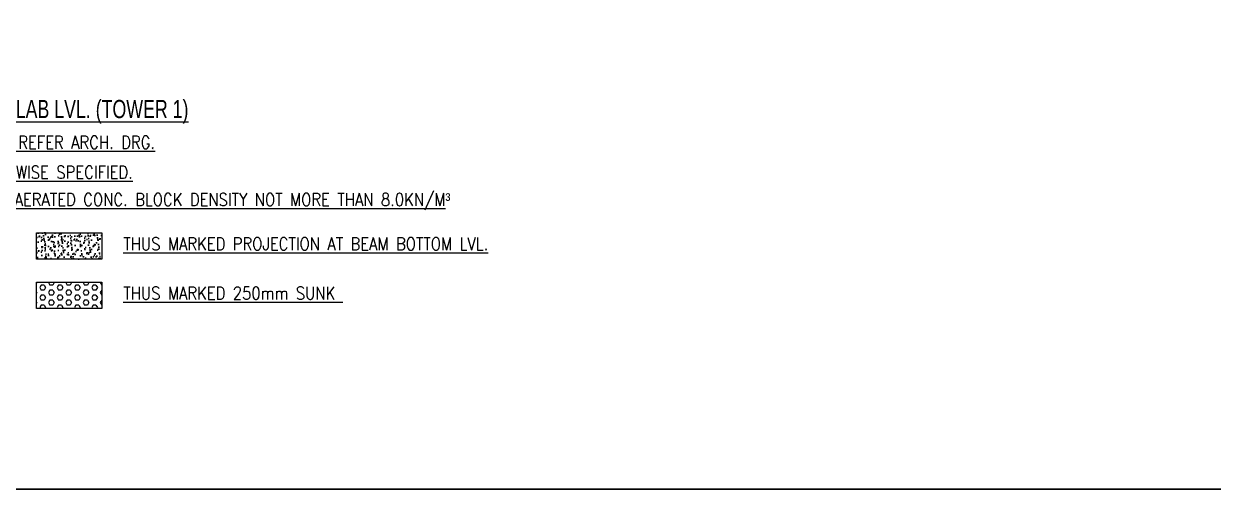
# Model space of a CAD drawing. Header units: millimetres. Extents: x 1078357 to 2594950, y -4969473 to -4636555.
# Drawn here: x 1487949 to 1514137, y -4682180 to -4671932 of the extents above; entities that cross this region are included whole.
import ezdxf

# ---------------------------------------------------------------- set-up
doc = ezdxf.new("R2010")
doc.units = ezdxf.units.MM
doc.layers.add('Boundary', color=40, linetype='Continuous', lineweight=30)
doc.layers.add('HATCH', color=8, linetype='Continuous', lineweight=30)
for name, color, linetype in [('S TEXT', 7, 'Continuous'), ('S-LEGEND', 7, 'Continuous'), ('SLAB FOLD', 8, 'Continuous')]:
    doc.layers.add(name, color=color, linetype=linetype)
doc.styles.add('ROMANS', font='romans.shx', dxfattribs={"width": 0.85})
doc.styles.add('SANSSERIF', font='sas_____.pfb')

msp = doc.modelspace()

# ---------------------------------------------------------------- hatches: boundary and pattern name
at = {"layer": 'HATCH'}
h = msp.add_hatch(dxfattribs=at)
h.set_pattern_fill('AR-SAND', color=8, scale=3, angle=90)
h.set_pattern_definition([(127.5, (741796.71, -39738.45), (-146.8239712, -4.800094), [0, -115.824, 0, -129.54, 0, -123.825]), (97.5, (741796.71, -39738.45), (-215.04753, 134.856985), [0, -62.484, 0, -104.394, 0, -40.005]), (57.5, (741796.71, -39832.17), (-0.4311554, 237.297711), [0, -38.1, 0, -137.16, 0, -179.07]), (47.5, (741796.71, -39832.17), (-66.878797, 229.066936), [0, -19.05, 0, -89.916, 0, -102.87])])
h.paths.add_polyline_path([(1488230.5, -4676536.8), (1489666, -4676536.8), (1489666, -4677118.2), (1488230.5, -4677118.2)])
at = {"layer": 'SLAB FOLD', "ltscale": 1000}
h = msp.add_hatch(dxfattribs=at)
h.set_pattern_fill('HEX', color=8, scale=20, angle=180)
h.set_pattern_definition([(180, (1440771.15, -4432859.87), (-1e-14, -109.985226), [63.5, -127]), (300, (1440771.15, -4432859.87), (95.25, 54.992613), [63.5, -127]), (240, (1440707.65, -4432859.87), (95.25, -54.992613), [63.5, -127])])
h.paths.add_polyline_path([(1488230.5, -4677622.8), (1489666, -4677622.8), (1489666, -4678204.2), (1488230.5, -4678204.2)])

# ---------------------------------------------------------------- linework, layer by layer
at = {"layer": 'Boundary', "ltscale": 700, "elevation": 0}
msp.add_lwpolyline([(1460145.6, -4636994.1), (1565500.1, -4636994.1), (1565500.1, -4682180.2), (1460145.6, -4682180.2)], close=True, dxfattribs=at)
at = {"layer": 'S-LEGEND', "color": 1, "linetype": 'Continuous', "elevation": 0.2}
for points in [[(1488230.5, -4676536.8), (1489666, -4676536.8), (1489666, -4677118.2), (1488230.5, -4677118.2)], [(1488230.5, -4677622.8), (1489666, -4677622.8), (1489666, -4678204.2), (1488230.5, -4678204.2)]]:
    msp.add_lwpolyline(points, close=True, dxfattribs=at)

# ---------------------------------------------------------------- texts
at = {"layer": 'S TEXT', "color": 1, "extrusion": (-1.33677e-08, 3.74197e-09, 1), "style": 'SANSSERIF', "width": 0.7}
msp.add_text('%%USTRUCTURAL LAYOUT 4TH FLOOR ROOF SLAB LVL. (TOWER 1)', height=400, dxfattribs=at).set_placement((1479557.6, -4674008.6, 0.2))
at = {"layer": 'S-LEGEND', "color": 0, "linetype": 'Continuous', "style": 'ROMANS', "width": 0.85}
for s, p in [('%%U* FOR ALL CENTRE LINE DIMENSIONS & LOCATION REFER ARCH. DRG.', (1479669.7, -4674682.8, 0.2)), ('%%U* ALL SLABS 125THK. R.C.C. SLAB UNLESS OTHERWISE SPECIFIED.', (1479669.7, -4675341.2, 0.2)), ('%%UTHUS MARKED PROJECTION AT BEAM BOTTOM LVL.', (1490141.1, -4676917, 0.2)), ('%%UTHUS MARKED 250mm SUNK ', (1490141.1, -4678003, 0.2))]:
    msp.add_text(s, height=280.28, dxfattribs=at).set_placement(p)
at = {"layer": 'S-LEGEND', "color": 0, "linetype": 'Continuous', "insert": (1479793.1, -4676036, 0.2), "char_height": 280.2804, "width": 26415.119, "attachment_point": 7, "style": 'ROMANS'}
msp.add_mtext('{\\L*BLOCK MASONARY MUST BE WITH LIGHT WEIGHT AERATED CONC. BLOCK DENSITY NOT MORE THAN 8.0KN/M\\fArial|b0|i0|c0|p34;\\l³}', dxfattribs=at)

doc.saveas('drawing.dxf')
